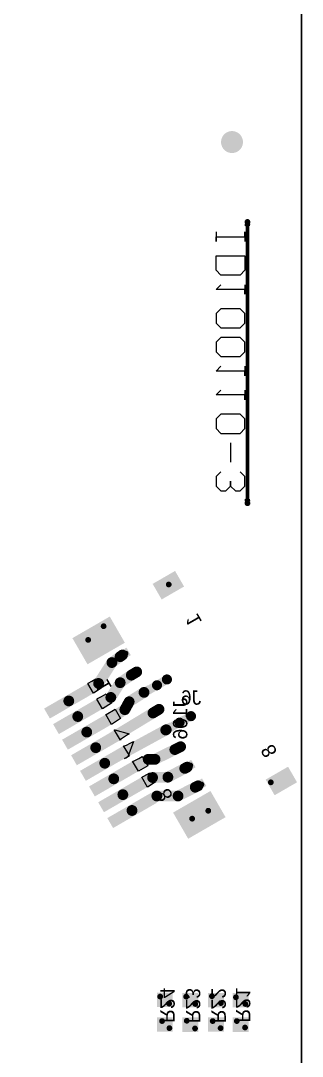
# Model space of a CAD drawing. Header units: millimetres. Extents: x 225 to 632, y 90 to 298.
# Drawn here: x 612 to 631.6, y 145.1 to 217.1 of the extents above; entities that cross this region are included whole.
import ezdxf

# ---------------------------------------------------------------- set-up
doc = ezdxf.new("R2010")
doc.units = ezdxf.units.MM
for name, color, linetype in [('BottomLayer', 5, 'Continuous'), ('BottomOverlay', 54, 'Continuous'), ('Mechanical4', 56, 'Continuous'), ('ViaHoleLayer', 16, 'Continuous')]:
    doc.layers.add(name, color=color, linetype=linetype)

# ---------------------------------------------------------------- blocks, each defined once
blk = doc.blocks.new('504050_0891_B_46')
at = {"layer": 'BottomLayer'}
for points in [[(-7.23, 3.495), (-8.48, 3.495), (-7.23, 1.695), (-8.48, 1.695)], [(7.23, 1.695), (8.48, 1.695), (7.23, 3.495), (8.48, 3.495)], [(-4.95, -2.095), (-5.55, -2.095), (-4.95, -3.095), (-5.55, -3.095)], [(-3.45, -2.095), (-4.05, -2.095), (-3.45, -3.095), (-4.05, -3.095)], [(-1.95, -2.095), (-2.55, -2.095), (-1.95, -3.095), (-2.55, -3.095)], [(-0.45, -2.095), (-1.05, -2.095), (-0.45, -3.095), (-1.05, -3.095)], [(1.05, -2.095), (0.45, -2.095), (1.05, -3.095), (0.45, -3.095)], [(2.55, -2.095), (1.95, -2.095), (2.55, -3.095), (1.95, -3.095)], [(4.05, -2.095), (3.45, -2.095), (4.05, -3.095), (3.45, -3.095)], [(5.55, -2.095), (4.95, -2.095), (5.55, -3.095), (4.95, -3.095)]]:
    blk.add_solid(points, dxfattribs=at)
at = {"layer": 'BottomOverlay', "text_generation_flag": 2}
for s, p in [('1', (-5.25, 3.38)), ('8', (5.25, 3.38))]:
    blk.add_text(s, height=1, rotation=-180, dxfattribs=at).set_placement(p)
blk = doc.blocks.new('AXON8P_B_120')
at = {"layer": 'BottomLayer'}
for points in [[(-8.05, 2.4), (-5.95, 2.4), (-8.05, 5.4), (-5.95, 5.4)], [(5.95, 2.4), (8.05, 2.4), (5.95, 5.4), (8.05, 5.4)], [(-4.795, -1.75), (-3.995, -1.75), (-4.795, 1.75), (-3.995, 1.75)], [(-3.545, -1.75), (-2.745, -1.75), (-3.545, 1.75), (-2.745, 1.75)], [(-2.295, -1.75), (-1.495, -1.75), (-2.295, 1.75), (-1.495, 1.75)], [(-1.045, -1.75), (-0.245, -1.75), (-1.045, 1.75), (-0.245, 1.75)], [(0.205, -1.75), (1.005, -1.75), (0.205, 1.75), (1.005, 1.75)], [(1.455, -1.75), (2.255, -1.75), (1.455, 1.75), (2.255, 1.75)], [(2.725, -1.75), (3.525, -1.75), (2.725, 1.75), (3.525, 1.75)], [(3.995, -1.75), (4.795, -1.75), (3.995, 1.75), (4.795, 1.75)]]:
    blk.add_solid(points, dxfattribs=at)
at = {"layer": 'BottomOverlay', "text_generation_flag": 2}
for s, p in [('1', (-4.47, 3.1)), ('8', (4.23, 3))]:
    blk.add_text(s, height=1, rotation=-180, dxfattribs=at).set_placement(p)
blk = doc.blocks.new('RESC0603_1608__N_B_125')
at = {"layer": 'BottomLayer'}
for points in [[(-1.35, -0.55), (-0.35, -0.55), (-1.35, 0.55), (-0.35, 0.55)], [(0.35, -0.55), (1.35, -0.55), (0.35, 0.55), (1.35, 0.55)]]:
    blk.add_solid(points, dxfattribs=at)
blk = doc.blocks.new('RESC0603_1608__N_B_126')
at = {"layer": 'BottomLayer'}
for points in [[(-1.35, -0.55), (-0.35, -0.55), (-1.35, 0.55), (-0.35, 0.55)], [(0.35, -0.55), (1.35, -0.55), (0.35, 0.55), (1.35, 0.55)]]:
    blk.add_solid(points, dxfattribs=at)
blk = doc.blocks.new('RESC0603_1608__N_B_127')
at = {"layer": 'BottomLayer'}
for points in [[(-1.35, -0.55), (-0.35, -0.55), (-1.35, 0.55), (-0.35, 0.55)], [(0.35, -0.55), (1.35, -0.55), (0.35, 0.55), (1.35, 0.55)]]:
    blk.add_solid(points, dxfattribs=at)
blk = doc.blocks.new('RESC0603_1608__N_B_128')
at = {"layer": 'BottomLayer'}
for points in [[(-1.35, -0.55), (-0.35, -0.55), (-1.35, 0.55), (-0.35, 0.55)], [(0.35, -0.55), (1.35, -0.55), (0.35, 0.55), (1.35, 0.55)]]:
    blk.add_solid(points, dxfattribs=at)

msp = doc.modelspace()

# ---------------------------------------------------------------- linework, layer by layer
at = {"layer": 'BottomLayer'}
for p, q in [((627.612, 202.979), (627.61, 202.982)), ((627.61, 202.982), (627.89, 202.982)), ((627.615, 202.973), (627.612, 202.979)), ((627.617, 202.965), (627.615, 202.973)), ((627.623, 202.873), (627.617, 202.965)), ((627.883, 202.965), (627.882, 202.955)), ((627.885, 202.973), (627.883, 202.965)), ((627.888, 202.979), (627.885, 202.973)), ((627.89, 202.982), (627.888, 202.979)), ((625.576, 202.425), (625.576, 201.759)), ((627.575, 202.092), (627.575, 202.425)), ((627.575, 202.425), (627.575, 201.759)), ((627.623, 202.85), (627.623, 202.873)), ((627.877, 202.85), (627.623, 202.85)), ((627.878, 202.894), (627.877, 202.85)), ((627.879, 202.929), (627.878, 202.894)), ((627.882, 202.955), (627.879, 202.929)), ((625.576, 201.759), (625.576, 202.092)), ((625.576, 202.092), (627.575, 202.092)), ((625.576, 200.759), (627.575, 200.759)), ((625.576, 199.759), (625.576, 200.759)), ((627.575, 200.759), (627.575, 199.759)), ((625.909, 199.426), (625.576, 199.759)), ((627.242, 199.426), (625.909, 199.426)), ((627.575, 199.759), (627.242, 199.426)), ((625.576, 198.426), (625.909, 198.76)), ((627.575, 198.76), (627.575, 198.093)), ((627.575, 198.426), (625.576, 198.426)), ((627.575, 198.093), (627.575, 198.426)), ((625.909, 197.093), (625.576, 196.76)), ((625.576, 196.76), (625.576, 196.094)), ((627.242, 197.093), (625.909, 197.093)), ((627.575, 196.76), (627.242, 197.093)), ((627.575, 196.094), (627.575, 196.76)), ((625.576, 196.094), (625.909, 195.76)), ((627.242, 195.76), (627.575, 196.094)), ((625.909, 195.094), (625.576, 194.761)), ((625.909, 195.76), (627.242, 195.76)), ((627.242, 195.094), (625.909, 195.094)), ((627.575, 194.761), (627.242, 195.094)), ((625.576, 194.761), (625.576, 194.094)), ((627.575, 194.094), (627.575, 194.761)), ((625.576, 194.094), (625.909, 193.761)), ((625.909, 193.761), (627.242, 193.761)), ((627.242, 193.761), (627.575, 194.094)), ((625.576, 192.761), (625.909, 193.095)), ((627.575, 193.095), (627.575, 192.428)), ((627.575, 192.761), (625.576, 192.761)), ((627.575, 192.428), (627.575, 192.761)), ((625.576, 191.095), (625.909, 191.429)), ((627.575, 191.095), (625.576, 191.095)), ((627.575, 191.429), (627.575, 190.762)), ((627.575, 190.762), (627.575, 191.095)), ((625.909, 189.762), (625.576, 189.429)), ((625.576, 189.429), (625.576, 188.763)), ((627.242, 189.762), (625.909, 189.762)), ((627.575, 189.429), (627.242, 189.762)), ((627.575, 188.763), (627.575, 189.429)), ((625.576, 188.763), (625.909, 188.43)), ((627.242, 188.43), (627.575, 188.763)), ((625.909, 188.43), (627.242, 188.43)), ((626.575, 187.763), (626.575, 186.43)), ((625.909, 185.764), (625.576, 185.43)), ((627.575, 185.43), (627.242, 185.764)), ((625.576, 185.43), (625.576, 184.764)), ((626.575, 184.764), (626.575, 185.097)), ((626.575, 185.097), (626.575, 184.764)), ((627.575, 184.764), (627.575, 185.43)), ((625.576, 184.764), (625.909, 184.431)), ((625.909, 184.431), (626.242, 184.431)), ((626.242, 184.431), (626.575, 184.764)), ((626.575, 184.764), (626.909, 184.431)), ((626.909, 184.431), (627.242, 184.431)), ((627.242, 184.431), (627.575, 184.764)), ((627.61, 183.718), (627.612, 183.721)), ((627.89, 183.718), (627.61, 183.718)), ((627.612, 183.721), (627.615, 183.727)), ((627.615, 183.727), (627.617, 183.735)), ((627.617, 183.735), (627.618, 183.745)), ((627.618, 183.745), (627.621, 183.771)), ((627.621, 183.771), (627.622, 183.806)), ((627.622, 183.806), (627.623, 183.85)), ((627.623, 183.85), (627.877, 183.85)), ((627.877, 183.85), (627.877, 183.827)), ((627.877, 183.827), (627.883, 183.735)), ((627.883, 183.735), (627.885, 183.727)), ((627.885, 183.727), (627.888, 183.721)), ((627.888, 183.721), (627.89, 183.718)), ((616.922, 171.205), (617.21, 171.373)), ((617.21, 171.373), (617.59, 170.727)), ((616.642, 171.048), (616.648, 171.05)), ((617.039, 170.361), (616.642, 171.048)), ((616.648, 171.05), (616.666, 171.059)), ((616.666, 171.059), (616.922, 171.205)), ((617.59, 170.727), (617.039, 170.361)), ((617.664, 169.278), (617.267, 169.966)), ((617.267, 169.966), (617.276, 169.966)), ((617.276, 169.966), (617.297, 169.974)), ((617.297, 169.974), (617.331, 169.99)), ((617.331, 169.99), (617.595, 170.132)), ((617.595, 170.132), (617.927, 170.322)), ((617.927, 170.322), (618.302, 169.672)), ((618.302, 169.672), (617.664, 169.278)), ((617.919, 168.896), (618.542, 169.258)), ((618.542, 169.258), (618.917, 168.608)), ((617.892, 168.883), (617.899, 168.886)), ((618.289, 168.196), (617.892, 168.883)), ((617.899, 168.886), (617.919, 168.896)), ((618.917, 168.608), (618.289, 168.196)), ((618.515, 167.811), (618.516, 167.814)), ((618.515, 167.809), (618.515, 167.811)), ((618.515, 167.806), (618.515, 167.809)), ((618.516, 167.804), (618.515, 167.806)), ((618.516, 167.814), (618.517, 167.816)), ((618.517, 167.801), (618.516, 167.804)), ((618.517, 167.816), (618.519, 167.818)), ((618.914, 167.113), (618.517, 167.801)), ((618.519, 167.818), (618.521, 167.821)), ((618.521, 167.821), (618.524, 167.823)), ((618.524, 167.823), (618.527, 167.825)), ((618.527, 167.825), (619.526, 167.554)), ((618.915, 167.127), (618.914, 167.113)), ((618.929, 167.147), (618.915, 167.127)), ((619.404, 167.479), (618.929, 167.147)), ((619.526, 167.554), (619.404, 167.479)), ((619.834, 167.02), (619.436, 165.95)), ((619.595, 166.893), (619.834, 167.02)), ((619.539, 166.031), (619.142, 166.718)), ((619.142, 166.718), (619.155, 166.711)), ((619.155, 166.711), (619.18, 166.712)), ((619.18, 166.712), (619.218, 166.722)), ((619.218, 166.722), (619.268, 166.739)), ((619.268, 166.739), (619.331, 166.765)), ((619.331, 166.765), (619.595, 166.893)), ((619.21, 165.839), (619.291, 165.887)), ((619.319, 165.886), (619.21, 165.839)), ((619.291, 165.887), (619.539, 166.031)), ((619.436, 165.95), (619.319, 165.886)), ((620.164, 164.948), (619.767, 165.636)), ((619.767, 165.636), (619.777, 165.633)), ((619.777, 165.633), (619.8, 165.639)), ((619.8, 165.639), (619.835, 165.653)), ((619.835, 165.653), (619.883, 165.674)), ((619.883, 165.674), (620.203, 165.841)), ((620.203, 165.841), (620.438, 165.973)), ((620.438, 165.973), (620.813, 165.323)), ((620.813, 165.323), (620.164, 164.948)), ((620.549, 164.6), (620.966, 164.834)), ((620.966, 164.834), (621.341, 164.184)), ((620.799, 163.848), (620.402, 164.536)), ((620.402, 164.536), (620.41, 164.535)), ((620.41, 164.535), (620.428, 164.541)), ((620.428, 164.541), (620.458, 164.554)), ((620.458, 164.554), (620.549, 164.6)), ((621.341, 164.184), (620.799, 163.848))]:
    msp.add_line(p, q, dxfattribs=at)
for points, const_width in [([(626.294, 208.675, 1), (627.056, 208.675, 1)], 0.762), ([(627.65, 203.125, 1), (627.85, 203.125, 1)], 0.2), ([(627.686, 203.125, 1), (627.813, 203.125, 1)], 0.127), ([(627.65, 183.575, 1), (627.85, 183.575, 1)], 0.2), ([(627.686, 183.575, 1), (627.813, 183.575, 1)], 0.127), ([(622.175, 177.925, 1), (622.375, 177.925, 1)], 0.2), ([(617.65, 175.025, 1), (617.85, 175.025, 1)], 0.2), ([(616.575, 174.075, 1), (616.775, 174.075, 1)], 0.2), ([(618.137, 172.5, 1), (618.512, 172.5, 1)], 0.375), ([(618.137, 172.5, 1), (618.512, 172.5, 1)], 0.375), ([(618.707, 172.908, 1), (619.082, 172.908, 1)], 0.375), ([(618.707, 172.908, 1), (619.082, 172.908, 1)], 0.375), ([(618.87, 173.024, 1), (619.245, 173.024, 1)], 0.375), ([(618.8, 172.9, 1), (619, 172.9, 1)], 0.2), ([(619.175, 173.125, 1), (619.375, 173.125, 1)], 0.2), ([(619.629, 171.71, 1), (620.004, 171.71, 1)], 0.375), ([(619.629, 171.71, 1), (620.004, 171.71, 1)], 0.375), ([(619.862, 171.85, 1), (620.237, 171.85, 1)], 0.375), ([(619.95, 171.85, 1), (620.15, 171.85, 1)], 0.2), ([(617.212, 171.05, 1), (617.587, 171.05, 1)], 0.375), ([(617.212, 171.05, 1), (617.587, 171.05, 1)], 0.375), ([(618.712, 171.1, 1), (619.087, 171.1, 1)], 0.375), ([(618.712, 171.1, 1), (619.087, 171.1, 1)], 0.375), ([(619.488, 171.625, 1), (619.862, 171.625, 1)], 0.375), ([(619.488, 171.625, 1), (619.862, 171.625, 1)], 0.375), ([(619.575, 171.625, 1), (619.775, 171.625, 1)], 0.2), ([(621.975, 171.325, 1), (622.325, 171.325, 1)], 0.35), ([(622, 171.325, 1), (622.3, 171.325, 1)], 0.3), ([(620.37, 170.426, 1), (620.745, 170.426, 1)], 0.375), ([(620.453, 170.426, 1), (620.753, 170.426, 1)], 0.3), ([(621.286, 170.925, 1), (621.636, 170.925, 1)], 0.35), ([(621.311, 170.925, 1), (621.611, 170.925, 1)], 0.3), ([(621.311, 170.925, 1), (621.611, 170.925, 1)], 0.3), ([(615.14, 169.831, 1), (615.515, 169.831, 1)], 0.375), ([(618.062, 170.075, 1), (618.437, 170.075, 1)], 0.375), ([(618.062, 170.075, 1), (618.437, 170.075, 1)], 0.375), ([(619.187, 169.5, 1), (619.562, 169.5, 1)], 0.375), ([(619.187, 169.5, 1), (619.562, 169.5, 1)], 0.375), ([(619.337, 169.775, 1), (619.712, 169.775, 1)], 0.375), ([(619.337, 169.775, 1), (619.712, 169.775, 1)], 0.375), ([(619.037, 169.225, 1), (619.413, 169.225, 1)], 0.375), ([(619.037, 169.225, 1), (619.413, 169.225, 1)], 0.375), ([(620.991, 168.994, 1), (621.366, 168.994, 1)], 0.375), ([(620.991, 168.994, 1), (621.366, 168.994, 1)], 0.375), ([(621.144, 169.087, 1), (621.519, 169.087, 1)], 0.375), ([(621.144, 169.087, 1), (621.519, 169.087, 1)], 0.375), ([(621.075, 169, 1), (621.275, 169, 1)], 0.2), ([(621.413, 169.25, 1), (621.788, 169.25, 1)], 0.375), ([(621.5, 169.25, 1), (621.7, 169.25, 1)], 0.2), ([(615.765, 168.749, 1), (616.14, 168.749, 1)], 0.375), ([(622.85, 168.325, 1), (623.2, 168.325, 1)], 0.35), ([(622.871, 168.333, 1), (623.171, 168.333, 1)], 0.3), ([(622.871, 168.333, 1), (623.171, 168.333, 1)], 0.3), ([(623.65, 168.775, 1), (624, 168.775, 1)], 0.35), ([(623.675, 168.775, 1), (623.975, 168.775, 1)], 0.3), ([(616.39, 167.666, 1), (616.765, 167.666, 1)], 0.375), ([(621.88, 167.809, 1), (622.255, 167.809, 1)], 0.375), ([(621.88, 167.809, 1), (622.255, 167.809, 1)], 0.375), ([(621.915, 167.828, 1), (622.29, 167.828, 1)], 0.375), ([(621.953, 167.828, 1), (622.253, 167.828, 1)], 0.3), ([(622.913, 166.65, 1), (623.288, 166.65, 1)], 0.375), ([(622.913, 166.65, 1), (623.288, 166.65, 1)], 0.375), ([(617.015, 166.584, 1), (617.39, 166.584, 1)], 0.375), ([(622.513, 166.45, 1), (622.888, 166.45, 1)], 0.375), ([(622.6, 166.45, 1), (622.8, 166.45, 1)], 0.2), ([(623, 166.65, 1), (623.2, 166.65, 1)], 0.2), ([(617.64, 165.501, 1), (618.015, 165.501, 1)], 0.375), ([(620.662, 165.775, 1), (621.037, 165.775, 1)], 0.375), ([(620.662, 165.775, 1), (621.037, 165.775, 1)], 0.375), ([(621.137, 165.775, 1), (621.512, 165.775, 1)], 0.375), ([(621.137, 165.775, 1), (621.512, 165.775, 1)], 0.375), ([(623.37, 165.23, 1), (623.745, 165.23, 1)], 0.375), ([(623.675, 165.35, 1), (623.875, 165.35, 1)], 0.2), ([(620.966, 164.509, 1), (621.341, 164.509, 1)], 0.375), ([(620.966, 164.509, 1), (621.341, 164.509, 1)], 0.375), ([(622.033, 164.534, 1), (622.408, 164.534, 1)], 0.375), ([(622.033, 164.534, 1), (622.408, 164.534, 1)], 0.375), ([(623.203, 165.143, 1), (623.578, 165.143, 1)], 0.375), ([(623.203, 165.143, 1), (623.578, 165.143, 1)], 0.375), ([(623.3, 165.125, 1), (623.5, 165.125, 1)], 0.2), ([(618.265, 164.419, 1), (618.64, 164.419, 1)], 0.375), ([(623.932, 163.835, 1), (624.307, 163.835, 1)], 0.375), ([(623.932, 163.835, 1), (624.307, 163.835, 1)], 0.375), ([(624.12, 163.931, 1), (624.495, 163.931, 1)], 0.375), ([(624.45, 164.025, 1), (624.65, 164.025, 1)], 0.2), ([(629.275, 164.175, 1), (629.475, 164.175, 1)], 0.2), ([(618.9, 163.319, 1), (619.275, 163.319, 1)], 0.375), ([(621.262, 163.225, 1), (621.637, 163.225, 1)], 0.375), ([(621.262, 163.225, 1), (621.637, 163.225, 1)], 0.375), ([(622.737, 163.225, 1), (623.112, 163.225, 1)], 0.375), ([(622.737, 163.225, 1), (623.112, 163.225, 1)], 0.375), ([(624.025, 163.825, 1), (624.225, 163.825, 1)], 0.2), ([(619.535, 162.219, 1), (619.91, 162.219, 1)], 0.375), ([(624.925, 162.2, 1), (625.125, 162.2, 1)], 0.2), ([(623.8, 161.65, 1), (624, 161.65, 1)], 0.2), ([(621.584, 149.283, 1), (621.784, 149.283, 1)], 0.2), ([(622.203, 148.791, 1), (622.403, 148.791, 1)], 0.2), ([(623.39, 149.282, 1), (623.59, 149.282, 1)], 0.2), ([(625.18, 149.312, 1), (625.38, 149.312, 1)], 0.2), ([(625.804, 148.832, 1), (626.004, 148.832, 1)], 0.2), ([(626.85, 149.235, 1), (627.05, 149.235, 1)], 0.2), ([(624.024, 148.77, 1), (624.224, 148.77, 1)], 0.2), ([(627.502, 148.77, 1), (627.702, 148.77, 1)], 0.2), ([(621.712, 147.584, 1), (621.912, 147.584, 1)], 0.2), ([(623.43, 147.604, 1), (623.63, 147.604, 1)], 0.2), ([(625.231, 147.584, 1), (625.431, 147.584, 1)], 0.2), ([(626.909, 147.584, 1), (627.109, 147.584, 1)], 0.2), ([(622.223, 147.093, 1), (622.423, 147.093, 1)], 0.2), ([(624.003, 147.072, 1), (624.203, 147.072, 1)], 0.2), ([(625.783, 147.093, 1), (625.983, 147.093, 1)], 0.2), ([(627.481, 147.134, 1), (627.681, 147.134, 1)], 0.2)]:
    msp.add_lwpolyline(points, format="xyb", close=True, dxfattribs=dict(at, const_width=const_width))
for points, const_width in [([(627.75, 183.575), (627.75, 203.125)], 0.254), ([(617.4, 171.05), (618.325, 172.5)], 0.75), ([(618.325, 172.5), (618.895, 172.908)], 0.75), ([(618.895, 172.908), (619.058, 173.024)], 0.75), ([(619.675, 171.625), (619.817, 171.71)], 0.75), ([(619.817, 171.71), (620.05, 171.85)], 0.75), ([(615.327, 169.831), (617.4, 171.05)], 0.75), ([(618.25, 170.075), (618.9, 171.1)], 0.75), ([(618.9, 171.1), (619.675, 171.625)], 0.75), ([(621.461, 170.925), (622.15, 171.325)], 0.6), ([(619.525, 169.775), (620.558, 170.426)], 0.75), ([(620.603, 170.426), (621.461, 170.925)], 0.6), ([(615.952, 168.749), (618.25, 170.075)], 0.75), ([(619.225, 169.225), (619.375, 169.5)], 0.75), ([(619.375, 169.5), (619.525, 169.775)], 0.75), ([(616.577, 167.666), (619.225, 169.225)], 0.75), ([(617.202, 166.584), (621.178, 168.994)], 0.75), ([(621.178, 168.994), (621.332, 169.087)], 0.75), ([(621.332, 169.087), (621.6, 169.25)], 0.75), ([(622.103, 167.828), (623.021, 168.333)], 0.6), ([(623.021, 168.333), (623.825, 168.775)], 0.6), ([(617.827, 165.501), (622.068, 167.809)], 0.75), ([(622.068, 167.809), (622.103, 167.828)], 0.75), ([(621.325, 165.775), (623.1, 166.65)], 0.75), ([(622.7, 166.45), (623.1, 166.65)], 0.75), ([(618.452, 164.419), (620.85, 165.775)], 0.75), ([(620.85, 165.775), (621.325, 165.775)], 0.75), ([(623.391, 165.143), (623.558, 165.23)], 0.75), ([(619.087, 163.319), (621.153, 164.509)], 0.75), ([(621.153, 164.509), (622.221, 164.534)], 0.75), ([(622.221, 164.534), (623.391, 165.143)], 0.75), ([(622.925, 163.225), (624.12, 163.835)], 0.75), ([(624.12, 163.835), (624.308, 163.931)], 0.75), ([(619.722, 162.219), (621.45, 163.225)], 0.75), ([(621.45, 163.225), (622.925, 163.225)], 0.75)]:
    msp.add_lwpolyline(points, dxfattribs=dict(at, const_width=const_width))
at = {"layer": 'Mechanical4', "const_width": 0.12}
msp.add_lwpolyline([(631.5, 267.133), (631.502, 120.173)], dxfattribs=at)
at = {"layer": 'ViaHoleLayer'}
for points, const_width in [([(627.725, 203.125, 1), (627.775, 203.125, 1)], 0.05), ([(627.725, 183.575, 1), (627.775, 183.575, 1)], 0.05), ([(622.25, 177.925, 1), (622.3, 177.925, 1)], 0.05), ([(617.725, 175.025, 1), (617.775, 175.025, 1)], 0.05), ([(616.65, 174.075, 1), (616.7, 174.075, 1)], 0.05), ([(618.875, 172.9, 1), (618.925, 172.9, 1)], 0.05), ([(619.25, 173.125, 1), (619.3, 173.125, 1)], 0.05), ([(619.65, 171.625, 1), (619.7, 171.625, 1)], 0.05), ([(620.025, 171.85, 1), (620.075, 171.85, 1)], 0.05), ([(622.075, 171.325, 1), (622.225, 171.325, 1)], 0.15), ([(621.386, 170.925, 1), (621.536, 170.925, 1)], 0.15), ([(621.575, 169.25, 1), (621.625, 169.25, 1)], 0.05), ([(621.15, 169, 1), (621.2, 169, 1)], 0.05), ([(622.95, 168.325, 1), (623.1, 168.325, 1)], 0.15), ([(623.75, 168.775, 1), (623.9, 168.775, 1)], 0.15), ([(622.675, 166.45, 1), (622.725, 166.45, 1)], 0.05), ([(623.075, 166.65, 1), (623.125, 166.65, 1)], 0.05), ([(623.375, 165.125, 1), (623.425, 165.125, 1)], 0.05), ([(623.75, 165.35, 1), (623.8, 165.35, 1)], 0.05), ([(629.35, 164.175, 1), (629.4, 164.175, 1)], 0.05), ([(624.1, 163.825, 1), (624.15, 163.825, 1)], 0.05), ([(624.525, 164.025, 1), (624.575, 164.025, 1)], 0.05), ([(625, 162.2, 1), (625.05, 162.2, 1)], 0.05), ([(623.875, 161.65, 1), (623.925, 161.65, 1)], 0.05), ([(621.659, 149.283, 1), (621.709, 149.283, 1)], 0.05), ([(623.465, 149.282, 1), (623.515, 149.282, 1)], 0.05), ([(625.255, 149.312, 1), (625.305, 149.312, 1)], 0.05), ([(626.925, 149.235, 1), (626.975, 149.235, 1)], 0.05), ([(622.278, 148.791, 1), (622.328, 148.791, 1)], 0.05), ([(624.099, 148.77, 1), (624.149, 148.77, 1)], 0.05), ([(625.879, 148.832, 1), (625.929, 148.832, 1)], 0.05), ([(627.577, 148.77, 1), (627.627, 148.77, 1)], 0.05), ([(621.787, 147.584, 1), (621.837, 147.584, 1)], 0.05), ([(623.505, 147.604, 1), (623.555, 147.604, 1)], 0.05), ([(625.306, 147.584, 1), (625.356, 147.584, 1)], 0.05), ([(626.984, 147.584, 1), (627.034, 147.584, 1)], 0.05), ([(622.298, 147.093, 1), (622.348, 147.093, 1)], 0.05), ([(624.078, 147.072, 1), (624.128, 147.072, 1)], 0.05), ([(625.858, 147.093, 1), (625.908, 147.093, 1)], 0.05), ([(627.556, 147.134, 1), (627.606, 147.134, 1)], 0.05)]:
    msp.add_lwpolyline(points, format="xyb", close=True, dxfattribs=dict(at, const_width=const_width))

# ---------------------------------------------------------------- block references
for name, p, rotation in [('504050_0891_B_46', (623.93, 169.775), 300), ('AXON8P_B_120', (617.525, 166.025), 300), ('RESC0603_1608__N_B_128', (621.999, 148.202), 270), ('RESC0603_1608__N_B_127', (623.775, 148.183), 270), ('RESC0603_1608__N_B_126', (625.561, 148.192), 270), ('RESC0603_1608__N_B_125', (627.272, 148.183), 270)]:
    msp.add_blockref(name, p, dxfattribs=dict(rotation=rotation))

# ---------------------------------------------------------------- texts
at = {"layer": 'BottomOverlay', "text_generation_flag": 2}
msp.add_text('J6', height=1, dxfattribs=at).set_placement((624.535, 169.57))
for s, rotation, p in [('J106', 90, (623.57, 170.053)), ('R24', 270, (621.69, 147.447)), ('R23', 270, (623.468, 147.422)), ('R22', 270, (625.246, 147.422)), ('R21', 270, (626.948, 147.472))]:
    msp.add_text(s, height=1, rotation=rotation, dxfattribs=at).set_placement(p)

doc.saveas('drawing.dxf')
